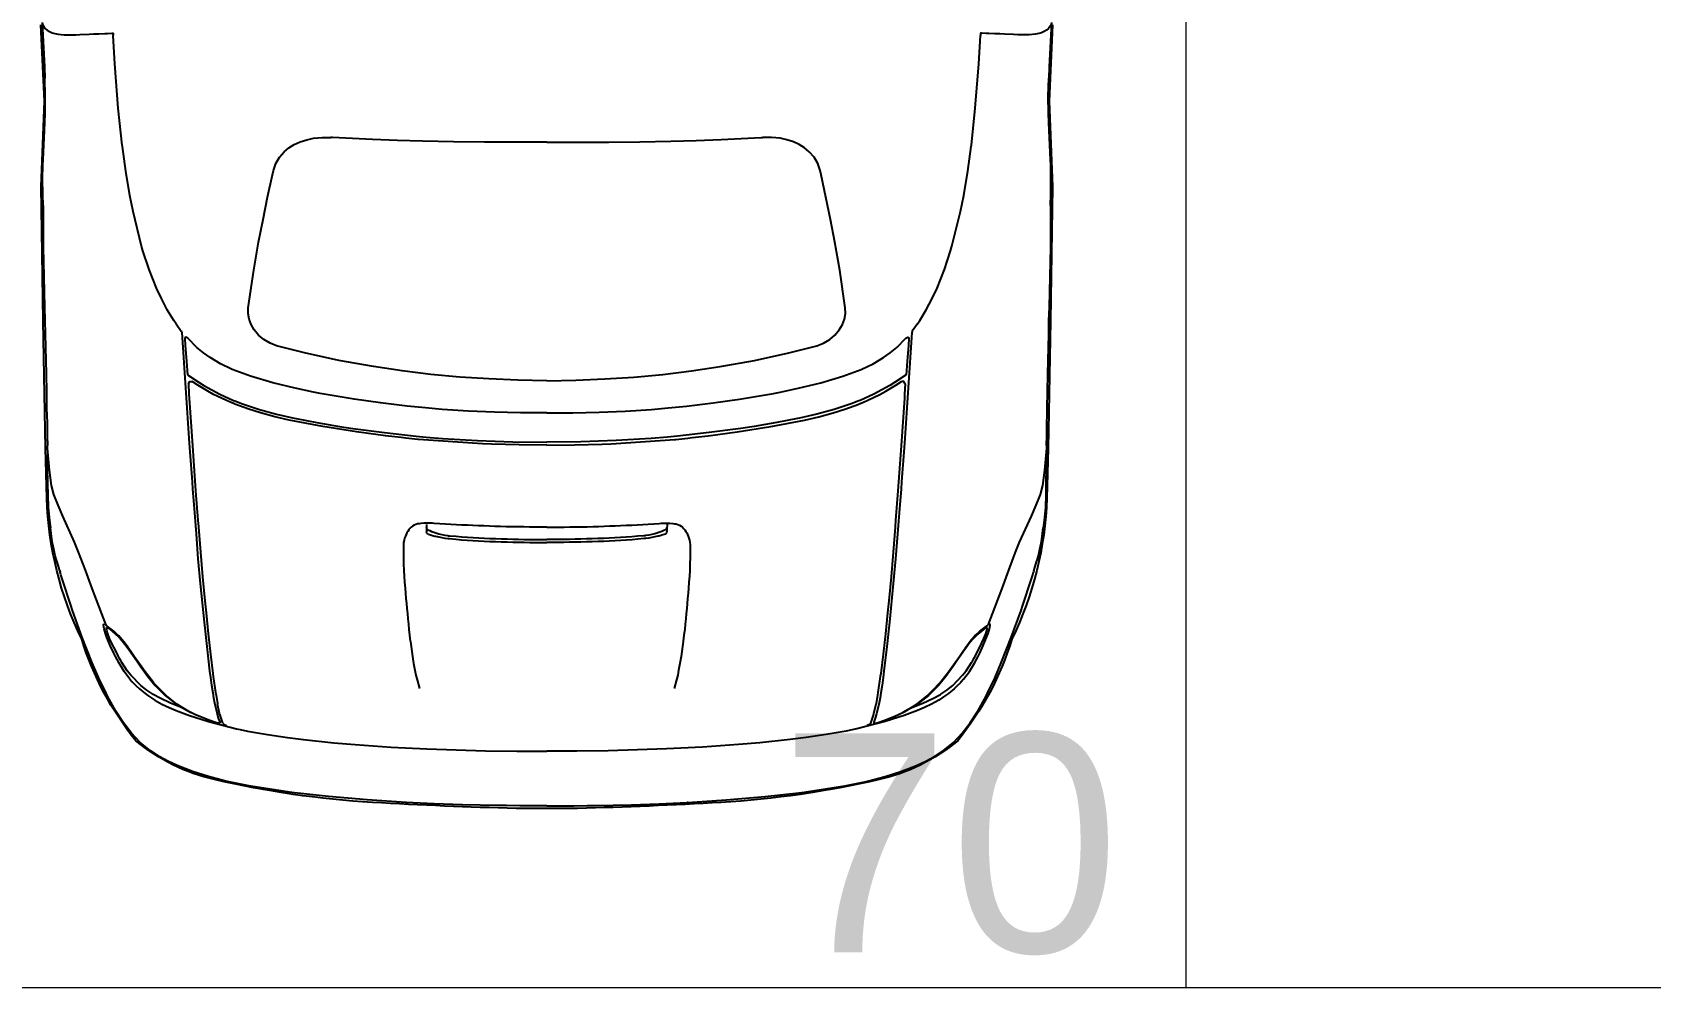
# Model space of a CAD drawing. Header units: inches. Extents: x 13 to 261, y -112 to -47.
# Drawn here: x 64.954 to 67.615, y -57.627 to -56.056 of the extents above; entities that cross this region are included whole.
import ezdxf

# ---------------------------------------------------------------- set-up
doc = ezdxf.new("R2010")
doc.units = ezdxf.units.IN
doc.header["$MEASUREMENT"] = 0
doc.layers.add('CAJONES', color=3, linetype='Continuous', lineweight=20)
doc.layers.add('TEXTOS', color=124, linetype='Continuous', lineweight=30)
doc.layers.add('CONTORNO', color=7, linetype='Continuous')
doc.styles.add('TEXTOS', font='ARIALUNI.TTF', dxfattribs={"height": 0.36})

msp = doc.modelspace()

# ---------------------------------------------------------------- linework, layer by layer
for p, q in [((65.0866, -56.0571), (65.0868, -56.0609)), ((66.513, -56.0571), (66.5128, -56.0609)), ((65.1994, -56.5491), (65.2118, -56.7315)), ((66.4002, -56.5491), (66.3878, -56.7315)), ((65.602, -56.8653), (65.6022, -56.8727)), ((65.9976, -56.8653), (65.9974, -56.8727)), ((65.6022, -56.8727), (65.6022, -56.8769)), ((65.9974, -56.8727), (65.9974, -56.8769)), ((64.9988, -56.9415), (64.9994, -56.9429)), ((66.6008, -56.9415), (66.6002, -56.9429)), ((65.2584, -57.1597), (65.2584, -57.1601)), ((66.3412, -57.1597), (66.3412, -57.1601)), ((65.262, -57.1901), (65.262, -57.1903)), ((66.3376, -57.1901), (66.3376, -57.1903))]:
    msp.add_line(p, q)
for points in [[(64.9698, -56.0395), (64.9736, -56.1121), (64.9744, -56.1307)], [(64.9698, -56.0395), (64.97, -56.0407), (64.9704, -56.0419), (64.9722, -56.0457), (64.9746, -56.0491), (64.978, -56.0521), (64.9818, -56.0543), (64.9864, -56.0563), (64.9906, -56.0575), (64.9962, -56.0587), (65.0064, -56.0595), (65.0186, -56.0597), (65.0252, -56.0595), (65.0322, -56.0593), (65.0472, -56.0587), (65.0548, -56.0583), (65.0586, -56.0581), (65.063, -56.0579), (65.073, -56.0575), (65.0774, -56.0573), (65.0848, -56.0571), (65.0874, -56.0573)], [(66.6298, -56.0395), (66.6296, -56.0407), (66.6292, -56.0419), (66.6274, -56.0457), (66.625, -56.0491), (66.6216, -56.0521), (66.6178, -56.0543), (66.6132, -56.0563), (66.609, -56.0575), (66.6034, -56.0587), (66.5932, -56.0595), (66.581, -56.0597), (66.5744, -56.0595), (66.5674, -56.0593), (66.5524, -56.0587), (66.5448, -56.0583), (66.541, -56.0581), (66.5366, -56.0579), (66.5266, -56.0575), (66.5222, -56.0573), (66.5148, -56.0571), (66.5122, -56.0573)], [(66.6298, -56.0395), (66.626, -56.1121), (66.6252, -56.1307)], [(65.0848, -56.0571), (65.0854, -56.0575), (65.0864, -56.0589), (65.0866, -56.0597), (65.0868, -56.0609)], [(65.0848, -56.0571), (65.086, -56.0571), (65.0866, -56.0571)], [(65.1904, -56.5351), (65.1866, -56.5297), (65.1758, -56.5119), (65.166, -56.4935), (65.158, -56.4761), (65.146, -56.4459), (65.1358, -56.4151), (65.1336, -56.4073), (65.1196, -56.3505), (65.1142, -56.3239), (65.1076, -56.2839), (65.102, -56.2435), (65.1016, -56.2413), (65.0952, -56.1801), (65.0896, -56.1075), (65.0868, -56.0609)], [(66.4092, -56.5351), (66.413, -56.5297), (66.4238, -56.5119), (66.4336, -56.4935), (66.4416, -56.4761), (66.4536, -56.4459), (66.4638, -56.4151), (66.466, -56.4073), (66.48, -56.3505), (66.4854, -56.3239), (66.492, -56.2839), (66.4976, -56.2435), (66.498, -56.2413), (66.5044, -56.1801), (66.51, -56.1075), (66.5128, -56.0609)], [(66.5148, -56.0571), (66.5142, -56.0575), (66.5132, -56.0589), (66.513, -56.0597), (66.5128, -56.0609)], [(66.5148, -56.0571), (66.5136, -56.0571), (66.513, -56.0571)], [(64.9715, -56.3402), (64.971, -56.3215), (64.9708, -56.2969), (64.9712, -56.2741), (64.9716, -56.2647), (64.974, -56.2171), (64.975, -56.1889), (64.9752, -56.1607), (64.9744, -56.1307)], [(66.6281, -56.3402), (66.6286, -56.3215), (66.6288, -56.2969), (66.6284, -56.2741), (66.628, -56.2647), (66.6256, -56.2171), (66.6246, -56.1889), (66.6244, -56.1607), (66.6252, -56.1307)], [(65.3504, -56.2829), (65.3542, -56.2715), (65.3602, -56.2611), (65.3682, -56.2519), (65.3758, -56.2455), (65.3846, -56.2401), (65.3944, -56.2357), (65.405, -56.2323), (65.4162, -56.2299), (65.4302, -56.2283), (65.4448, -56.2285)], [(65.7998, -56.2365), (65.7488, -56.2365), (65.6976, -56.2363), (65.6466, -56.2357), (65.5956, -56.2345), (65.5544, -56.2333), (65.5132, -56.2319), (65.4804, -56.2303), (65.4474, -56.2287), (65.4448, -56.2285)], [(65.7998, -56.2365), (65.8508, -56.2365), (65.902, -56.2363), (65.953, -56.2357), (66.004, -56.2345), (66.0452, -56.2333), (66.0864, -56.2319), (66.1192, -56.2303), (66.1522, -56.2287), (66.1548, -56.2285)], [(66.2492, -56.2829), (66.2454, -56.2715), (66.2394, -56.2611), (66.2314, -56.2519), (66.2238, -56.2455), (66.215, -56.2401), (66.2052, -56.2357), (66.1946, -56.2323), (66.1834, -56.2299), (66.1694, -56.2283), (66.1548, -56.2285)], [(65.309, -56.5089), (65.318, -56.4465), (65.326, -56.4009), (65.3332, -56.3635), (65.3408, -56.3265), (65.3488, -56.2899), (65.3504, -56.2829)], [(66.2906, -56.5089), (66.2816, -56.4465), (66.2736, -56.4009), (66.2664, -56.3635), (66.2588, -56.3265), (66.2508, -56.2899), (66.2492, -56.2829)], [(64.9715, -56.3402), (64.9714, -56.3517), (64.9714, -56.3703), (64.9716, -56.3895), (64.9718, -56.4095), (64.9722, -56.4333), (64.9728, -56.4575), (64.9734, -56.4823), (64.974, -56.5075), (64.9746, -56.5293), (64.975, -56.5513), (64.9754, -56.5733), (64.9758, -56.5953), (64.9764, -56.6173), (64.977, -56.6469), (64.9774, -56.6733), (64.9776, -56.6871), (64.978, -56.6973), (64.9782, -56.7153), (64.9782, -56.7225), (64.9786, -56.7321), (64.9782, -56.7393)], [(66.6281, -56.3402), (66.6282, -56.3517), (66.6282, -56.3703), (66.628, -56.3895), (66.6278, -56.4095), (66.6274, -56.4333), (66.6268, -56.4575), (66.6262, -56.4823), (66.6256, -56.5075), (66.625, -56.5293), (66.6246, -56.5513), (66.6242, -56.5733), (66.6238, -56.5953), (66.6232, -56.6173), (66.6226, -56.6469), (66.6222, -56.6733), (66.622, -56.6871), (66.6216, -56.6973), (66.6214, -56.7153), (66.6214, -56.7225), (66.621, -56.7321), (66.6214, -56.7393)], [(65.3556, -56.5711), (65.3448, -56.5669), (65.3346, -56.5609), (65.326, -56.5535), (65.3188, -56.5449), (65.3138, -56.5361), (65.3104, -56.5271), (65.3088, -56.5179), (65.309, -56.5089)], [(66.244, -56.5711), (66.2548, -56.5669), (66.265, -56.5609), (66.2736, -56.5535), (66.2808, -56.5449), (66.2858, -56.5361), (66.2892, -56.5271), (66.2908, -56.5179), (66.2906, -56.5089)], [(65.1904, -56.5351), (65.1988, -56.5471), (65.1992, -56.5481), (65.1994, -56.5491)], [(66.4092, -56.5351), (66.4008, -56.5471), (66.4004, -56.5481), (66.4002, -56.5491)], [(65.2096, -56.5585), (65.2064, -56.5569), (65.2052, -56.5573), (65.2046, -56.5593)], [(65.2046, -56.5593), (65.2052, -56.5701), (65.2072, -56.5967), (65.209, -56.6189)], [(65.7998, -56.6815), (65.7568, -56.6813), (65.7138, -56.6805), (65.6708, -56.6787), (65.6276, -56.6757), (65.6002, -56.6733), (65.5702, -56.6703), (65.5264, -56.6651), (65.4828, -56.6589), (65.427, -56.6495), (65.4162, -56.6475), (65.3862, -56.6411), (65.3492, -56.6321), (65.3128, -56.6213), (65.2826, -56.6099), (65.2816, -56.6095), (65.2634, -56.6009), (65.2462, -56.5905), (65.2352, -56.5827), (65.2244, -56.5737), (65.2096, -56.5585)], [(65.7998, -56.6285), (65.752, -56.6275), (65.7044, -56.6257), (65.6566, -56.6225), (65.6092, -56.6181), (65.5618, -56.6123), (65.5146, -56.6053), (65.458, -56.5951), (65.4016, -56.5829), (65.3556, -56.5711)], [(65.7998, -56.6815), (65.8428, -56.6813), (65.8858, -56.6805), (65.9288, -56.6787), (65.972, -56.6757), (65.9994, -56.6733), (66.0294, -56.6703), (66.0732, -56.6651), (66.1168, -56.6589), (66.1726, -56.6495), (66.1834, -56.6475), (66.2134, -56.6411), (66.2504, -56.6321), (66.2868, -56.6213), (66.317, -56.6099), (66.318, -56.6095), (66.3362, -56.6009), (66.3534, -56.5905), (66.3644, -56.5827), (66.3752, -56.5737), (66.39, -56.5585)], [(65.7998, -56.6285), (65.8476, -56.6275), (65.8952, -56.6257), (65.943, -56.6225), (65.9904, -56.6181), (66.0378, -56.6123), (66.085, -56.6053), (66.1416, -56.5951), (66.198, -56.5829), (66.244, -56.5711)], [(66.39, -56.5585), (66.3932, -56.5569), (66.3944, -56.5573), (66.395, -56.5593)], [(66.395, -56.5593), (66.3944, -56.5701), (66.3924, -56.5967), (66.3906, -56.6189)], [(65.209, -56.6189), (65.228, -56.6317), (65.2358, -56.6365), (65.2622, -56.6507), (65.2846, -56.6609), (65.2866, -56.6617), (65.2992, -56.6665), (65.3272, -56.6759), (65.3556, -56.6835), (65.3842, -56.6901), (65.3876, -56.6909), (65.4216, -56.6973), (65.459, -56.7037), (65.4808, -56.7069), (65.5328, -56.7139), (65.585, -56.7197), (65.6012, -56.7213), (65.6282, -56.7235), (65.686, -56.7271), (65.7438, -56.7291), (65.7998, -56.7297)], [(66.3906, -56.6189), (66.3716, -56.6317), (66.3638, -56.6365), (66.3374, -56.6507), (66.315, -56.6609), (66.313, -56.6617), (66.3004, -56.6665), (66.2724, -56.6759), (66.244, -56.6835), (66.2154, -56.6901), (66.212, -56.6909), (66.178, -56.6973), (66.1406, -56.7037), (66.1188, -56.7069), (66.0668, -56.7139), (66.0146, -56.7197), (65.9984, -56.7213), (65.9714, -56.7235), (65.9136, -56.7271), (65.8558, -56.7291), (65.7998, -56.7297)], [(65.2106, -56.6337), (65.2126, -56.6299), (65.2168, -56.6301)], [(65.2106, -56.6337), (65.2114, -56.6507), (65.2118, -56.6575), (65.217, -56.7355), (65.2224, -56.8095), (65.2262, -56.8587), (65.227, -56.8685), (65.227, -56.8697), (65.2302, -56.9105), (65.2338, -56.9511), (65.2376, -56.9905), (65.2396, -57.0105), (65.243, -57.0447), (65.2468, -57.0785), (65.2468, -57.0785), (65.2508, -57.1101), (65.2514, -57.1151), (65.2552, -57.1413), (65.256, -57.1455), (65.2584, -57.1597)], [(65.2868, -56.6671), (65.2862, -56.6667), (65.2792, -56.6639), (65.272, -56.6607), (65.252, -56.6511), (65.2422, -56.6457), (65.2258, -56.6361), (65.2168, -56.6301)], [(66.3128, -56.6671), (66.3134, -56.6667), (66.3204, -56.6639), (66.3276, -56.6607), (66.3476, -56.6511), (66.3574, -56.6457), (66.3738, -56.6361), (66.3828, -56.6301)], [(66.389, -56.6337), (66.3882, -56.6507), (66.3878, -56.6575), (66.3826, -56.7355), (66.3772, -56.8095), (66.3734, -56.8587), (66.3726, -56.8685), (66.3726, -56.8697), (66.3694, -56.9105), (66.3658, -56.9511), (66.362, -56.9905), (66.36, -57.0105), (66.3566, -57.0447), (66.3528, -57.0785), (66.3528, -57.0785), (66.3488, -57.1101), (66.3482, -57.1151), (66.3444, -57.1413), (66.3436, -57.1455), (66.3412, -57.1597)], [(66.389, -56.6337), (66.387, -56.6299), (66.3828, -56.6301)], [(65.589, -56.7251), (65.5878, -56.7251), (65.5678, -56.7229), (65.5606, -56.7221), (65.5344, -56.7191), (65.4868, -56.7127), (65.4316, -56.7041), (65.3762, -56.6935), (65.3524, -56.6879), (65.329, -56.6815), (65.3098, -56.6755), (65.2868, -56.6671)], [(66.0106, -56.7251), (66.0118, -56.7251), (66.0318, -56.7229), (66.039, -56.7221), (66.0652, -56.7191), (66.1128, -56.7127), (66.168, -56.7041), (66.2234, -56.6935), (66.2472, -56.6879), (66.2706, -56.6815), (66.2898, -56.6755), (66.3128, -56.6671)], [(65.2118, -56.7315), (65.2128, -56.7457), (65.2164, -56.7951), (65.2172, -56.8067), (65.2192, -56.8323), (65.223, -56.8805), (65.2262, -56.9215), (65.23, -56.9623), (65.2362, -57.0259), (65.2406, -57.0659), (65.2454, -57.1063), (65.2468, -57.1167), (65.2486, -57.1295), (65.2506, -57.1421), (65.2518, -57.1503), (65.2532, -57.1583), (65.2576, -57.1767), (65.2596, -57.1835), (65.262, -57.1901)], [(65.7998, -56.7347), (65.7542, -56.7343), (65.7086, -56.7331), (65.6942, -56.7325), (65.589, -56.7251)], [(65.7998, -56.7347), (65.8454, -56.7343), (65.891, -56.7331), (65.9054, -56.7325), (66.0106, -56.7251)], [(66.3878, -56.7315), (66.3868, -56.7457), (66.3832, -56.7951), (66.3824, -56.8067), (66.3804, -56.8323), (66.3766, -56.8805), (66.3734, -56.9215), (66.3696, -56.9623), (66.3634, -57.0259), (66.359, -57.0659), (66.3542, -57.1063), (66.3528, -57.1167), (66.351, -57.1295), (66.349, -57.1421), (66.3478, -57.1503), (66.3464, -57.1583), (66.342, -57.1767), (66.34, -57.1835), (66.3376, -57.1901)], [(64.9782, -56.7385), (64.9782, -56.7393), (64.9782, -56.7403)], [(64.9782, -56.7393), (64.9814, -56.7757), (64.9846, -56.8009), (64.9884, -56.8155), (64.9956, -56.8335), (65.0034, -56.8513), (65.0228, -56.8943), (65.0294, -56.9103), (65.0408, -56.9403), (65.0518, -56.9705), (65.0748, -57.0309)], [(64.9788, -56.7481), (64.9784, -56.7721), (64.979, -56.7967), (64.9794, -56.8175), (64.98, -56.8365), (64.9808, -56.8479), (64.982, -56.8585), (64.9836, -56.8707)], [(66.6214, -56.7393), (66.6182, -56.7757), (66.615, -56.8009), (66.6112, -56.8155), (66.604, -56.8335), (66.5962, -56.8513), (66.5768, -56.8943), (66.5702, -56.9103), (66.5588, -56.9403), (66.5478, -56.9705), (66.5248, -57.0309)], [(66.6208, -56.7481), (66.6212, -56.7721), (66.6206, -56.7967), (66.6202, -56.8175), (66.6196, -56.8365), (66.6188, -56.8479), (66.6176, -56.8585), (66.616, -56.8707)], [(66.6214, -56.7385), (66.6214, -56.7393), (66.6214, -56.7403)], [(65.7998, -56.8695), (65.7904, -56.8695), (65.7808, -56.8693), (65.7714, -56.8693), (65.7618, -56.8691), (65.7522, -56.8691), (65.7428, -56.8689), (65.7332, -56.8687), (65.7238, -56.8683), (65.7146, -56.8681), (65.7056, -56.8677), (65.6964, -56.8675), (65.6874, -56.8671), (65.6784, -56.8667), (65.6692, -56.8663), (65.6602, -56.8659), (65.6512, -56.8655), (65.642, -56.8649), (65.633, -56.8645), (65.6238, -56.8639), (65.6148, -56.8633), (65.6116, -56.8631), (65.6084, -56.8629), (65.6052, -56.8627), (65.602, -56.8627), (65.5974, -56.8629), (65.5928, -56.8633), (65.59, -56.8637), (65.5872, -56.8641), (65.5844, -56.8651), (65.5816, -56.8663), (65.579, -56.8679), (65.5768, -56.8697), (65.5748, -56.8717), (65.573, -56.8739), (65.5712, -56.8763), (65.5698, -56.8787), (65.5684, -56.8813), (65.5672, -56.8841), (65.566, -56.8875), (65.5652, -56.8909), (65.5644, -56.8945), (65.5642, -56.8979), (65.5642, -56.9085), (65.5642, -56.9193), (65.5644, -56.9299), (65.5648, -56.9405), (65.5654, -56.9503), (65.566, -56.9601), (65.5668, -56.9697), (65.5674, -56.9781), (65.5682, -56.9865), (65.569, -56.9949), (65.5698, -57.0033), (65.5706, -57.0117), (65.5714, -57.0203), (65.5722, -57.0289), (65.573, -57.0375), (65.5742, -57.0473), (65.5754, -57.0569), (65.5756, -57.0575), (65.5768, -57.0657), (65.578, -57.0739), (65.579, -57.0821), (65.5808, -57.0935), (65.583, -57.1047), (65.5846, -57.1127), (65.5866, -57.1205), (65.5902, -57.1347)], [(65.7998, -56.8695), (65.8092, -56.8695), (65.8188, -56.8693), (65.8282, -56.8693), (65.8378, -56.8691), (65.8474, -56.8691), (65.8568, -56.8689), (65.8664, -56.8687), (65.8758, -56.8683), (65.885, -56.8681), (65.894, -56.8677), (65.9032, -56.8675), (65.9122, -56.8671), (65.9212, -56.8667), (65.9304, -56.8663), (65.9394, -56.8659), (65.9484, -56.8655), (65.9576, -56.8649), (65.9666, -56.8645), (65.9758, -56.8639), (65.9848, -56.8633), (65.988, -56.8631), (65.9912, -56.8629), (65.9944, -56.8627), (65.9976, -56.8627), (66.0022, -56.8629), (66.0068, -56.8633), (66.0096, -56.8637), (66.0124, -56.8641), (66.0152, -56.8651), (66.018, -56.8663), (66.0206, -56.8679), (66.0228, -56.8697), (66.0248, -56.8717), (66.0266, -56.8739), (66.0284, -56.8763), (66.0298, -56.8787), (66.0312, -56.8813), (66.0324, -56.8841), (66.0336, -56.8875), (66.0344, -56.8909), (66.0352, -56.8945), (66.0354, -56.8979), (66.0354, -56.9085), (66.0354, -56.9193), (66.0352, -56.9299), (66.0348, -56.9405), (66.0342, -56.9503), (66.0336, -56.9601), (66.0328, -56.9697), (66.0322, -56.9781), (66.0314, -56.9865), (66.0306, -56.9949), (66.0298, -57.0033), (66.029, -57.0117), (66.0282, -57.0203), (66.0274, -57.0289), (66.0266, -57.0375), (66.0254, -57.0473), (66.0242, -57.0569), (66.024, -57.0575), (66.0228, -57.0657), (66.0216, -57.0739), (66.0206, -57.0821), (66.0188, -57.0935), (66.0166, -57.1047), (66.015, -57.1127), (66.013, -57.1205), (66.0094, -57.1347)], [(64.9988, -56.9415), (64.9972, -56.9359), (64.9944, -56.9267), (64.9936, -56.9237), (64.9914, -56.9165), (64.989, -56.9057), (64.987, -56.8957), (64.986, -56.8893), (64.9836, -56.8707)], [(65.6044, -56.8737), (65.6028, -56.8723), (65.6022, -56.8701)], [(65.6048, -56.8807), (65.6028, -56.8793), (65.6022, -56.8769)], [(65.6044, -56.8737), (65.6072, -56.8751), (65.6104, -56.8765), (65.6122, -56.8771), (65.6156, -56.8783), (65.6172, -56.8789), (65.6222, -56.8803), (65.627, -56.8815), (65.632, -56.8825), (65.637, -56.8833), (65.6382, -56.8835), (65.6404, -56.8837), (65.6506, -56.8845), (65.66, -56.8853), (65.6692, -56.8859), (65.6786, -56.8865), (65.6878, -56.8871), (65.6972, -56.8875), (65.7064, -56.8879), (65.7158, -56.8883), (65.7252, -56.8887), (65.7344, -56.8889), (65.7438, -56.8891), (65.7532, -56.8893), (65.7624, -56.8895), (65.7718, -56.8895), (65.7812, -56.8897), (65.7904, -56.8897), (65.7998, -56.8897)], [(65.6048, -56.8807), (65.607, -56.8815), (65.6104, -56.8825), (65.612, -56.8831), (65.6156, -56.8841), (65.617, -56.8845), (65.622, -56.8855), (65.627, -56.8865), (65.632, -56.8875), (65.637, -56.8881), (65.6382, -56.8881), (65.6398, -56.8883), (65.6502, -56.8893), (65.6594, -56.8901), (65.6688, -56.8907), (65.6782, -56.8913), (65.6876, -56.8919), (65.697, -56.8923), (65.7062, -56.8929), (65.7156, -56.8931), (65.725, -56.8935), (65.7344, -56.8937), (65.7438, -56.8941), (65.753, -56.8941), (65.7624, -56.8943), (65.7718, -56.8945), (65.7812, -56.8945), (65.7904, -56.8945), (65.7998, -56.8945)], [(65.9952, -56.8737), (65.9924, -56.8751), (65.9892, -56.8765), (65.9874, -56.8771), (65.984, -56.8783), (65.9824, -56.8789), (65.9774, -56.8803), (65.9726, -56.8815), (65.9676, -56.8825), (65.9626, -56.8833), (65.9614, -56.8835), (65.9592, -56.8837), (65.949, -56.8845), (65.9396, -56.8853), (65.9304, -56.8859), (65.921, -56.8865), (65.9118, -56.8871), (65.9024, -56.8875), (65.8932, -56.8879), (65.8838, -56.8883), (65.8744, -56.8887), (65.8652, -56.8889), (65.8558, -56.8891), (65.8464, -56.8893), (65.8372, -56.8895), (65.8278, -56.8895), (65.8184, -56.8897), (65.8092, -56.8897), (65.7998, -56.8897)], [(65.9948, -56.8807), (65.9926, -56.8815), (65.9892, -56.8825), (65.9876, -56.8831), (65.984, -56.8841), (65.9826, -56.8845), (65.9776, -56.8855), (65.9726, -56.8865), (65.9676, -56.8875), (65.9626, -56.8881), (65.9614, -56.8881), (65.9598, -56.8883), (65.9494, -56.8893), (65.9402, -56.8901), (65.9308, -56.8907), (65.9214, -56.8913), (65.912, -56.8919), (65.9026, -56.8923), (65.8934, -56.8929), (65.884, -56.8931), (65.8746, -56.8935), (65.8652, -56.8937), (65.8558, -56.8941), (65.8466, -56.8941), (65.8372, -56.8943), (65.8278, -56.8945), (65.8184, -56.8945), (65.8092, -56.8945), (65.7998, -56.8945)], [(65.9948, -56.8807), (65.9968, -56.8793), (65.9974, -56.8769)], [(65.9952, -56.8737), (65.9968, -56.8723), (65.9974, -56.8701)], [(66.6008, -56.9415), (66.6024, -56.9359), (66.6052, -56.9267), (66.606, -56.9237), (66.6082, -56.9165), (66.6106, -56.9057), (66.6126, -56.8957), (66.6136, -56.8893), (66.616, -56.8707)], [(65.7336, -57.3275), (65.7206, -57.3273), (65.6608, -57.3259), (65.6148, -57.3243), (65.5688, -57.3221), (65.5688, -57.3221), (65.5686, -57.3221), (65.5046, -57.3179), (65.4408, -57.3125), (65.3852, -57.3065), (65.3768, -57.3055), (65.3134, -57.2955), (65.3124, -57.2953), (65.2768, -57.2881), (65.27, -57.2865), (65.2436, -57.2795), (65.2174, -57.2711), (65.192, -57.2615), (65.1768, -57.2545), (65.1622, -57.2465), (65.1482, -57.2375), (65.1312, -57.2235), (65.1168, -57.2081), (65.1038, -57.1915), (65.0912, -57.1721), (65.08, -57.1521), (65.075, -57.1425), (65.0632, -57.1177), (65.0524, -57.0927), (65.036, -57.0511), (65.02, -57.0067), (65.017, -56.9979), (65.0034, -56.9563), (65.0008, -56.9477), (64.9994, -56.9429)], [(65.866, -57.3275), (65.879, -57.3273), (65.9388, -57.3259), (65.9848, -57.3243), (66.0308, -57.3221), (66.0308, -57.3221), (66.031, -57.3221), (66.095, -57.3179), (66.1588, -57.3125), (66.2144, -57.3065), (66.2228, -57.3055), (66.2862, -57.2955), (66.2872, -57.2953), (66.3228, -57.2881), (66.3296, -57.2865), (66.356, -57.2795), (66.3822, -57.2711), (66.4076, -57.2615), (66.4228, -57.2545), (66.4374, -57.2465), (66.4514, -57.2375), (66.4684, -57.2235), (66.4828, -57.2081), (66.4958, -57.1915), (66.5084, -57.1721), (66.5196, -57.1521), (66.5246, -57.1425), (66.5364, -57.1177), (66.5472, -57.0927), (66.5636, -57.0511), (66.5796, -57.0067), (66.5826, -56.9979), (66.5962, -56.9563), (66.5988, -56.9477), (66.6002, -56.9429)], [(65.071, -57.0309), (65.071, -57.0309), (65.0712, -57.0291), (65.0722, -57.0287)], [(65.1144, -57.1193), (65.1048, -57.1067), (65.0964, -57.0933), (65.0898, -57.0811), (65.0878, -57.0767), (65.082, -57.0641), (65.0766, -57.0511), (65.0766, -57.0509), (65.0742, -57.0443), (65.072, -57.0369), (65.071, -57.0309)], [(65.2588, -57.1919), (65.2518, -57.1895), (65.2414, -57.1857), (65.2264, -57.1799), (65.2224, -57.1781), (65.2112, -57.1727), (65.1916, -57.1607), (65.1742, -57.1467), (65.1638, -57.1365), (65.1538, -57.1259), (65.1512, -57.1227), (65.1392, -57.1075), (65.1312, -57.0961), (65.1214, -57.0821), (65.1156, -57.0739), (65.1114, -57.0677), (65.1112, -57.0671), (65.1066, -57.0607), (65.1018, -57.0545), (65.0962, -57.0483), (65.0924, -57.0447), (65.0878, -57.0405), (65.0792, -57.0337), (65.0762, -57.0317), (65.0754, -57.0311), (65.0748, -57.0309)], [(65.2004, -57.1665), (65.1812, -57.1589), (65.1642, -57.1509), (65.1526, -57.1445), (65.152, -57.1443), (65.142, -57.1375), (65.1324, -57.1299), (65.116, -57.1131), (65.11, -57.1055), (65.1012, -57.0921), (65.0998, -57.0897), (65.0974, -57.0855), (65.095, -57.0811), (65.0948, -57.0807), (65.0876, -57.0669), (65.0842, -57.0599), (65.081, -57.0525), (65.078, -57.0449), (65.0762, -57.0395), (65.0756, -57.0369), (65.0758, -57.0353), (65.0766, -57.0345), (65.0782, -57.0351), (65.079, -57.0357), (65.0818, -57.0377), (65.085, -57.0403), (65.0908, -57.0453), (65.095, -57.0493), (65.0982, -57.0525), (65.104, -57.0591), (65.1082, -57.0645), (65.1126, -57.0707), (65.119, -57.0799), (65.1254, -57.0895), (65.1322, -57.0993), (65.1326, -57.0999), (65.1436, -57.1151), (65.1558, -57.1297), (65.1722, -57.1463), (65.177, -57.1503), (65.192, -57.1615), (65.2142, -57.1741)], [(66.3408, -57.1919), (66.3478, -57.1895), (66.3582, -57.1857), (66.3732, -57.1799), (66.3772, -57.1781), (66.3884, -57.1727), (66.408, -57.1607), (66.4254, -57.1467), (66.4358, -57.1365), (66.4458, -57.1259), (66.4484, -57.1227), (66.4604, -57.1075), (66.4684, -57.0961), (66.4782, -57.0821), (66.484, -57.0739), (66.4882, -57.0677), (66.4884, -57.0671), (66.493, -57.0607), (66.4978, -57.0545), (66.5034, -57.0483), (66.5072, -57.0447), (66.5118, -57.0405), (66.5204, -57.0337), (66.5234, -57.0317), (66.5242, -57.0311), (66.5248, -57.0309)], [(66.3992, -57.1665), (66.4184, -57.1589), (66.4354, -57.1509), (66.447, -57.1445), (66.4476, -57.1443), (66.4576, -57.1375), (66.4672, -57.1299), (66.4836, -57.1131), (66.4896, -57.1055), (66.4984, -57.0921), (66.4998, -57.0897), (66.5022, -57.0855), (66.5046, -57.0811), (66.5048, -57.0807), (66.512, -57.0669), (66.5154, -57.0599), (66.5186, -57.0525), (66.5216, -57.0449), (66.5234, -57.0395), (66.524, -57.0369), (66.5238, -57.0353), (66.523, -57.0345), (66.5214, -57.0351), (66.5206, -57.0357), (66.5178, -57.0377), (66.5146, -57.0403), (66.5088, -57.0453), (66.5046, -57.0493), (66.5014, -57.0525), (66.4956, -57.0591), (66.4914, -57.0645), (66.487, -57.0707), (66.4806, -57.0799), (66.4742, -57.0895), (66.4674, -57.0993), (66.467, -57.0999), (66.456, -57.1151), (66.4438, -57.1297), (66.4274, -57.1463), (66.4226, -57.1503), (66.4076, -57.1615), (66.3854, -57.1741)], [(66.4852, -57.1193), (66.4948, -57.1067), (66.5032, -57.0933), (66.5098, -57.0811), (66.5118, -57.0767), (66.5176, -57.0641), (66.523, -57.0511), (66.523, -57.0509), (66.5254, -57.0443), (66.5276, -57.0369), (66.5286, -57.0309)], [(66.5286, -57.0309), (66.5286, -57.0309), (66.5284, -57.0291), (66.5274, -57.0287)], [(65.1144, -57.1193), (65.1182, -57.1239), (65.1196, -57.1253), (65.1248, -57.1305), (65.1298, -57.1353), (65.1392, -57.1429), (65.144, -57.1465), (65.1552, -57.1539), (65.167, -57.1603), (65.179, -57.1661), (65.1902, -57.1709), (65.2124, -57.1791), (65.2312, -57.1855), (65.2436, -57.1891)], [(66.4852, -57.1193), (66.4814, -57.1239), (66.48, -57.1253), (66.4748, -57.1305), (66.4698, -57.1353), (66.4604, -57.1429), (66.4556, -57.1465), (66.4444, -57.1539), (66.4326, -57.1603), (66.4206, -57.1661), (66.4094, -57.1709), (66.3872, -57.1791), (66.3684, -57.1855), (66.356, -57.1891)], [(65.2672, -57.1917), (65.2666, -57.1901), (65.2648, -57.1851), (65.2626, -57.1785), (65.2618, -57.1757), (65.2584, -57.1601)], [(66.3324, -57.1917), (66.333, -57.1901), (66.3348, -57.1851), (66.337, -57.1785), (66.3378, -57.1757), (66.3412, -57.1601)], [(65.2436, -57.1891), (65.2898, -57.2009), (65.2956, -57.2021), (65.3078, -57.2047), (65.3404, -57.2107), (65.3732, -57.2153), (65.3998, -57.2187), (65.4496, -57.2239), (65.4848, -57.2271), (65.5438, -57.2313), (65.6028, -57.2341), (65.6508, -57.2359), (65.6988, -57.2373), (65.7506, -57.2377), (65.7998, -57.2379)], [(65.262, -57.1903), (65.2622, -57.1913), (65.2616, -57.1919), (65.2588, -57.1919)], [(65.2672, -57.1917), (65.2694, -57.1939), (65.273, -57.1955)], [(66.356, -57.1891), (66.3098, -57.2009), (66.304, -57.2021), (66.2918, -57.2047), (66.2592, -57.2107), (66.2264, -57.2153), (66.1998, -57.2187), (66.15, -57.2239), (66.1148, -57.2271), (66.0558, -57.2313), (65.9968, -57.2341), (65.9488, -57.2359), (65.9008, -57.2373), (65.849, -57.2377), (65.7998, -57.2379)], [(66.3324, -57.1917), (66.3302, -57.1939), (66.3266, -57.1955)], [(66.3376, -57.1903), (66.3374, -57.1913), (66.338, -57.1919), (66.3408, -57.1919)], [(65.7998, -57.3277), (65.7554, -57.3277), (65.7336, -57.3275)], [(65.7998, -57.3277), (65.8442, -57.3277), (65.866, -57.3275)]]:
    msp.add_lwpolyline(points)
for p in [(65.5686, -57.3221), (66.031, -57.3221)]:
    msp.add_point(p)
at = {"layer": 'CAJONES'}
for p, q in [((66.8507, -52.6268), (66.8507, -57.6268)), ((18.8507, -57.6268), (71.6507, -57.6268))]:
    msp.add_line(p, q, dxfattribs=at)
at = {"layer": 'CONTORNO'}
msp.add_lwpolyline([(66.6316, -56.0432), (66.6258, -56.1689), (66.6311, -56.3094), (66.6279, -56.5299), (66.6241, -56.7398), (66.6219, -56.822, -0.106077), (66.5646, -57.0534, -0.095583), (66.4756, -57.2207, -0.117633), (66.3462, -57.2847, -0.042133), (66.0862, -57.3221, -0.008505), (65.8501, -57.332, -0.009992), (65.7998, -57.3322, -0.009992), (65.7495, -57.332, -0.008505), (65.5134, -57.3221, -0.042133), (65.2534, -57.2847, -0.117633), (65.124, -57.2207, -0.095583), (65.035, -57.0534, -0.106077), (64.9776, -56.822), (64.9755, -56.7398), (64.9717, -56.5299), (64.9685, -56.3094), (64.9738, -56.1689), (64.968, -56.0432)], format="xyb", dxfattribs=at)

# ---------------------------------------------------------------- texts
at = {"layer": 'TEXTOS', "style": 'TEXTOS'}
msp.add_text('70', height=0.36, dxfattribs=at).set_placement((66.1828, -57.5686))

doc.saveas('drawing.dxf')
